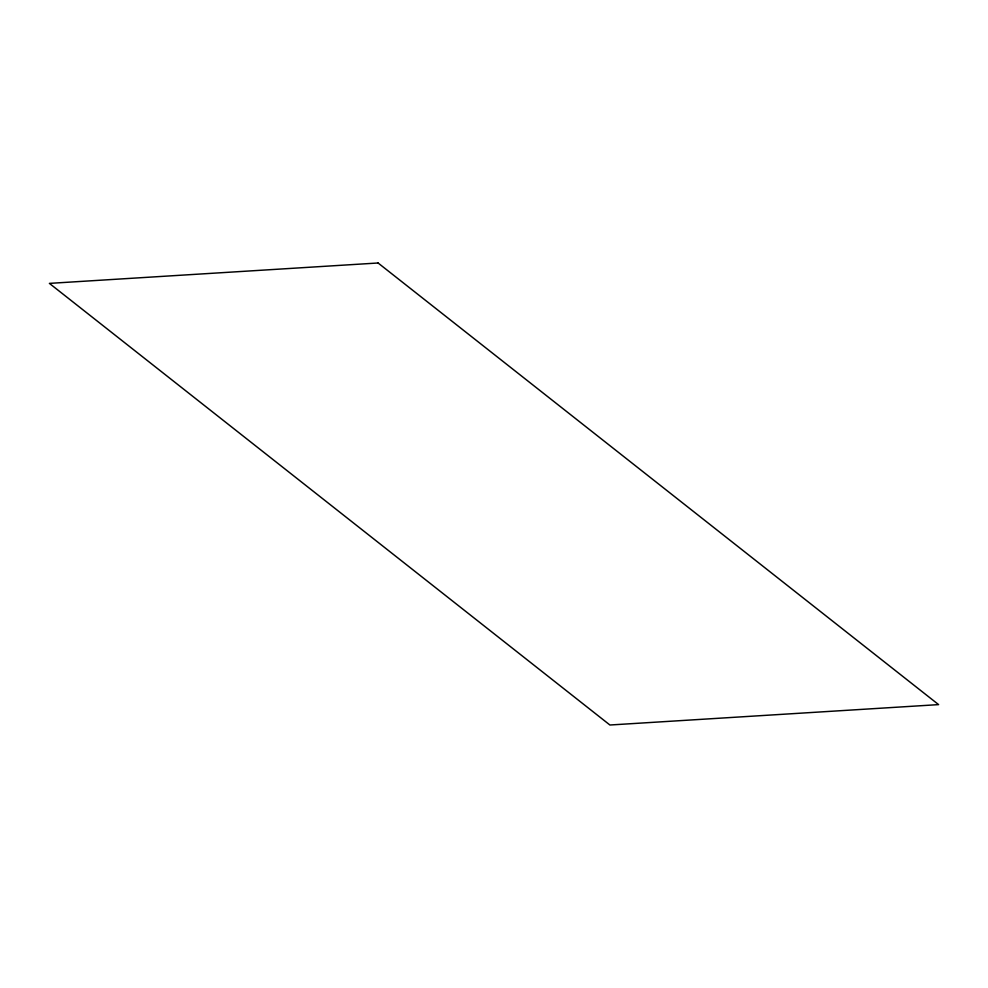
<?xml version="1.0" encoding="UTF-8"?>
<svg xmlns="http://www.w3.org/2000/svg" width="988" height="988" viewBox="0 0 988 988"><rect width="100%" height="100%" fill="white"/><g stroke="black" fill="none" stroke-linecap="round" stroke-linejoin="round"><path stroke-width="1.48" d="M378.083 262.993L49.4 283.383L609.917 725.007L938.6 704.617L378.083 262.993"/></g></svg>
